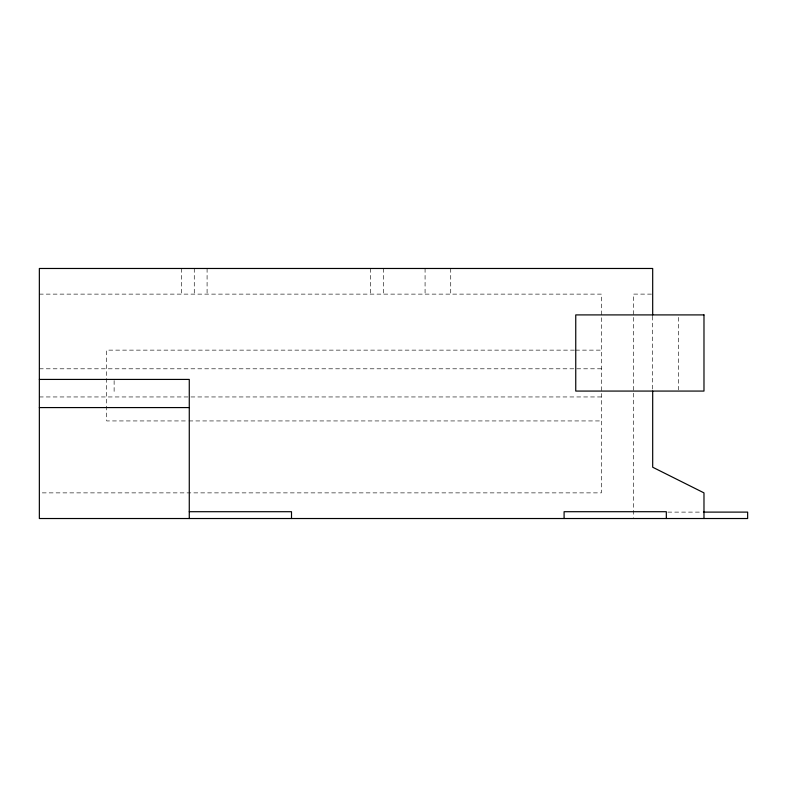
<?xml version="1.0" encoding="UTF-8"?>
<svg xmlns="http://www.w3.org/2000/svg" width="787" height="787" viewBox="0 0 787 787"><rect width="100%" height="100%" fill="white"/><g stroke="black" fill="none" stroke-linecap="round" stroke-linejoin="round"><path stroke-width="0.59" stroke-dasharray="3.94 2.95" d="M39.35 294.122L601.396 294.122L601.396 492.878L39.35 492.878M651.488 294.122L633.456 294.102L633.456 517.452M574.392 350.136L106.688 350.136L106.688 420.937L187.709 420.937M575.622 350.136L601.396 350.136M39.35 368.798L601.396 368.798M39.35 396.953L601.396 396.953M188.939 420.937L601.396 420.937M667.838 512.111L702.22 512.111M678.335 317.368L678.335 389.84M652.689 316.226L652.689 389.89M450.725 268.475L450.725 294.122M425.078 268.475L425.078 294.122M383.407 268.475L383.407 294.122M370.588 268.475L370.588 294.122M207.089 268.475L207.089 294.122M194.271 268.475L194.271 294.122M181.453 268.475L181.453 294.122M114.125 380.593L114.125 393.5"/><path stroke-width="1.18" d="M39.35 379.423L189.274 379.423L189.274 518.525M39.35 407.577L189.274 407.577M189.274 511.707L291.505 511.707L291.505 518.525M703.45 512.111L747.65 512.111L747.65 518.525L39.35 518.525L39.35 268.475L652.689 268.475L652.689 314.997M703.981 518.525L703.981 492.878L652.689 467.232L652.689 391.07M666.323 518.525L666.323 511.707L564.092 511.707L564.092 518.525M703.981 314.908L575.75 314.908L575.75 391.07L703.981 391.07L703.981 314.908"/></g></svg>
